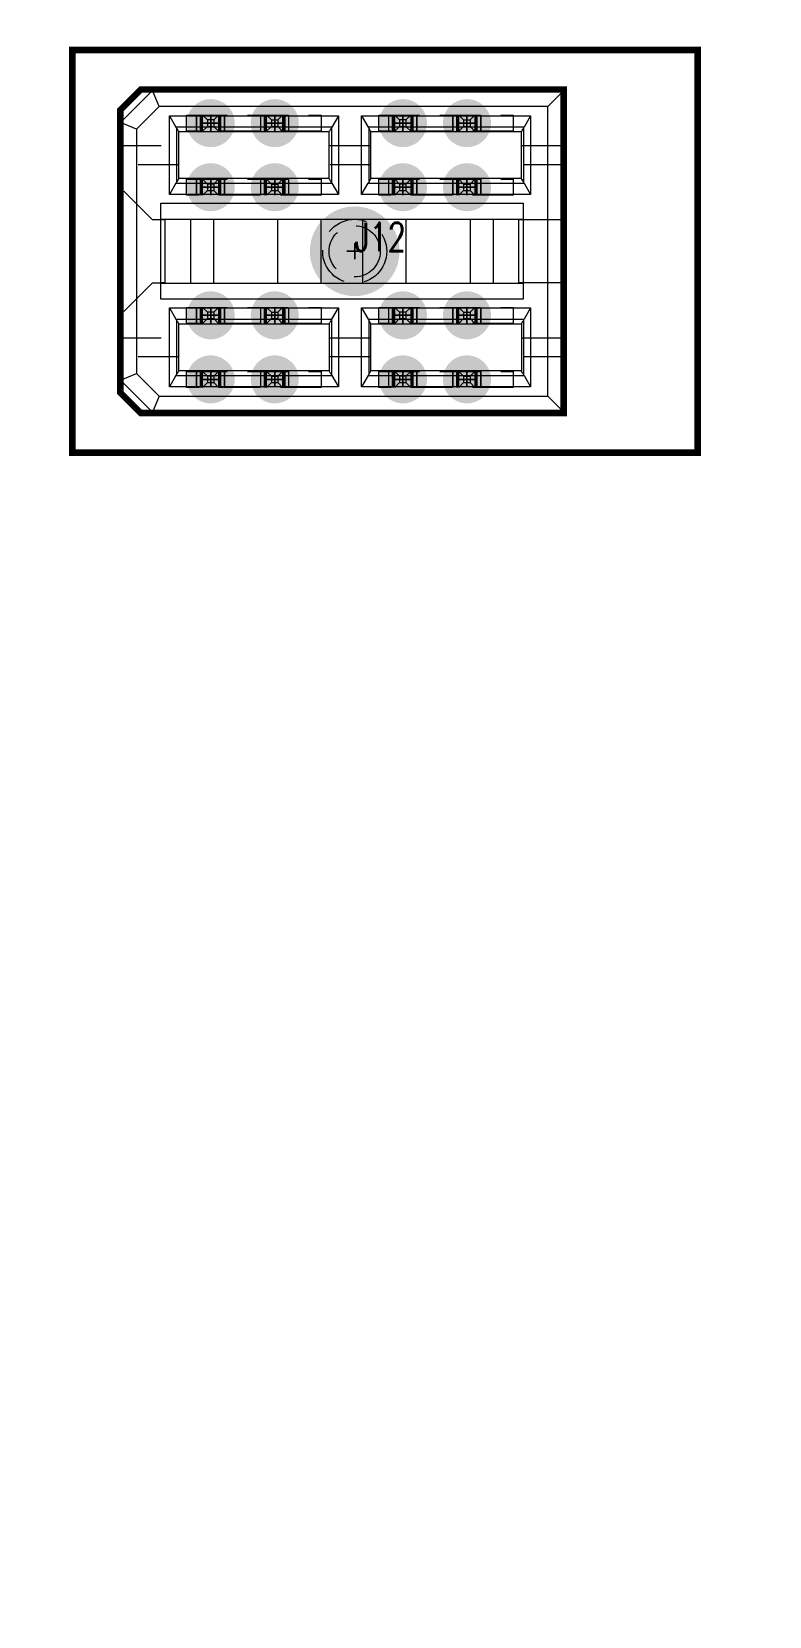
# Model space of a CAD drawing. Header units: millimetres. Extents: x 5 to 1395, y 5 to 415.
# Drawn here: x 1015.16 to 1038.19, y 180.68 to 230.16 of the extents above; entities that cross this region are included whole.
import ezdxf

# ---------------------------------------------------------------- set-up
doc = ezdxf.new("R2010")
doc.units = ezdxf.units.MM
doc.header["$PDSIZE"] = -1
doc.linetypes.add('HIDDEN', pattern=[1.905, 1.27, -0.635])
for name, color, linetype in [('DRIL_PLTE_THRU_01', 16, 'Continuous'), ('DRIL_PLTE_THRU_02', 146, 'Continuous'), ('DRIL_PLTE_THRU_03', 56, 'Continuous'), ('DRIL_PLTE_THRU_04', 216, 'Continuous'), ('DRIL_PLTE_THRU_05', 34, 'Continuous'), ('DRIL_PLTE_THRU_06', 96, 'Continuous'), ('DRIL_PLTE_THRU_07', 171, 'Continuous'), ('DRIL_PLTE_THRU_08', 176, 'Continuous'), ('DRIL_SYMBOL', 2, 'Continuous'), ('PADS_BOT', 5, 'Continuous'), ('PADS_INNER', 1, 'Continuous'), ('PADS_TOP', 1, 'Continuous'), ('PART_NAME_01', 1, 'Continuous'), ('PART_TOP_2DLINE_26', 5, 'Continuous'), ('PART_TOP_2DLINE_27', 5, 'Continuous')]:
    doc.layers.add(name, color=color, linetype=linetype)
doc.styles.add('W0$127', font='simplex', dxfattribs={"width": 0.75})
doc.dimstyles.new('ISO-25', dxfattribs={"dimtxt": 2.5, "dimasz": 2.5, "dimexe": 1.25, "dimexo": 0.625, "dimtad": 1, "dimtxsty": 'Standard', "dimcen": 2.5, "dimadec": 0, "dimazin": 0, "dimtfac": 1, "dimtmove": 0, "dimatfit": 3, "dimfxl": 0, "dimarcsym": 0})

# ---------------------------------------------------------------- blocks, each defined once
blk = doc.blocks.new('SMOOTH_0$2032')
at = {"const_width": 0.1016}
blk.add_lwpolyline([(-0.0508, 0, 1), (0.0508, 0, 1)], format="xyb", close=True, dxfattribs=at)
blk = doc.blocks.new('PART_BODY_TOP_3')
at = {"layer": 'PART_TOP_2DLINE_26', "const_width": 0.2032}
blk.add_lwpolyline([(-6.28701, 10.71), (6.28599, 10.71), (6.285992, -8.8138), (-6.287008, -8.8138)], close=True, dxfattribs=at)
at = {"layer": 'PART_TOP_2DLINE_27', "const_width": 0.2032}
blk.add_lwpolyline([(-5.05, -6.68), (-4.415, -7.315), (4.415, -7.315), (5.05, -6.68), (5.05, 6.525), (-5.05, 6.525)], close=True, dxfattribs=at)
at = {"layer": 'PART_TOP_2DLINE_26'}
for p in [(-6.28701, 10.71), (6.28599, 10.71), (-6.287008, -8.8138), (6.285992, -8.8138)]:
    blk.add_blockref('SMOOTH_0$2032', p, dxfattribs=at)
at = {"layer": 'PART_TOP_2DLINE_27'}
for p in [(-5.05, 6.525), (5.05, 6.525), (-5.05, -6.68), (5.05, -6.68), (-4.415, -7.315), (4.415, -7.315)]:
    blk.add_blockref('SMOOTH_0$2032', p, dxfattribs=at)
blk = doc.blocks.new('DRIL_SYMBOL_0$8')
at = {"layer": 'DRIL_SYMBOL', "const_width": 0.0508}
for points in [[(-0.254, 0), (0.254, 0)], [(0, -0.254), (0, 0.254)]]:
    blk.add_lwpolyline(points, dxfattribs=at)
blk = doc.blocks.new('DRIL_HOLE_0$8')
at = {"const_width": 0.4}
blk.add_lwpolyline([(-0.2, 0, 1), (0.2, 0, 1)], format="xyb", close=True, dxfattribs=at)
blk.add_blockref('DRIL_SYMBOL_0$8', (0, 0))
blk = doc.blocks.new('PAD_4')
at = {"const_width": 0.75}
blk.add_lwpolyline([(0, -0.375, 1), (0, 0.375, 1)], format="xyb", close=True, dxfattribs=at)
blk = doc.blocks.new('STK_TOP_174')
at = {"layer": 'DRIL_PLTE_THRU_01'}
blk.add_blockref('DRIL_HOLE_0$8', (0, 0), dxfattribs=at)
at = {"layer": 'DRIL_PLTE_THRU_02'}
blk.add_blockref('DRIL_HOLE_0$8', (0, 0), dxfattribs=at)
at = {"layer": 'DRIL_PLTE_THRU_03'}
blk.add_blockref('DRIL_HOLE_0$8', (0, 0), dxfattribs=at)
at = {"layer": 'DRIL_PLTE_THRU_04'}
blk.add_blockref('DRIL_HOLE_0$8', (0, 0), dxfattribs=at)
at = {"layer": 'DRIL_PLTE_THRU_05'}
blk.add_blockref('DRIL_HOLE_0$8', (0, 0), dxfattribs=at)
at = {"layer": 'DRIL_PLTE_THRU_06'}
blk.add_blockref('DRIL_HOLE_0$8', (0, 0), dxfattribs=at)
at = {"layer": 'DRIL_PLTE_THRU_07'}
blk.add_blockref('DRIL_HOLE_0$8', (0, 0), dxfattribs=at)
at = {"layer": 'DRIL_PLTE_THRU_08'}
blk.add_blockref('DRIL_HOLE_0$8', (0, 0), dxfattribs=at)
at = {"layer": 'PADS_BOT'}
blk.add_blockref('PAD_4', (0, 0), dxfattribs=at)
at = {"layer": 'PADS_INNER'}
blk.add_blockref('PAD_4', (0, 0), dxfattribs=at)
at = {"layer": 'PADS_TOP'}
blk.add_blockref('PAD_4', (0, 0), dxfattribs=at)
blk = doc.blocks.new('DRIL_SYMBOL_2$1')
at = {"layer": 'DRIL_SYMBOL', "const_width": 0.0508}
for points in [[(-0.254, 0), (0.254, 0)], [(0, -0.254), (0, 0.254)]]:
    blk.add_lwpolyline(points, dxfattribs=at)
blk = doc.blocks.new('DRIL_HOLE_2$1')
at = {"const_width": 1.05}
blk.add_lwpolyline([(-0.525, 0, 1), (0.525, 0, 1)], format="xyb", close=True, dxfattribs=at)
blk.add_blockref('DRIL_SYMBOL_2$1', (0, 0))
blk = doc.blocks.new('PAD_6')
at = {"const_width": 1.4}
blk.add_lwpolyline([(0, -0.7, 1), (0, 0.7, 1)], format="xyb", close=True, dxfattribs=at)
blk = doc.blocks.new('STK_TOP_175')
at = {"layer": 'DRIL_PLTE_THRU_01'}
blk.add_blockref('DRIL_HOLE_2$1', (0, 0), dxfattribs=at)
at = {"layer": 'DRIL_PLTE_THRU_02'}
blk.add_blockref('DRIL_HOLE_2$1', (0, 0), dxfattribs=at)
at = {"layer": 'DRIL_PLTE_THRU_03'}
blk.add_blockref('DRIL_HOLE_2$1', (0, 0), dxfattribs=at)
at = {"layer": 'DRIL_PLTE_THRU_04'}
blk.add_blockref('DRIL_HOLE_2$1', (0, 0), dxfattribs=at)
at = {"layer": 'DRIL_PLTE_THRU_05'}
blk.add_blockref('DRIL_HOLE_2$1', (0, 0), dxfattribs=at)
at = {"layer": 'DRIL_PLTE_THRU_06'}
blk.add_blockref('DRIL_HOLE_2$1', (0, 0), dxfattribs=at)
at = {"layer": 'DRIL_PLTE_THRU_07'}
blk.add_blockref('DRIL_HOLE_2$1', (0, 0), dxfattribs=at)
at = {"layer": 'DRIL_PLTE_THRU_08'}
blk.add_blockref('DRIL_HOLE_2$1', (0, 0), dxfattribs=at)
at = {"layer": 'PADS_BOT'}
blk.add_blockref('PAD_6', (0, 0), dxfattribs=at)
at = {"layer": 'PADS_INNER'}
blk.add_blockref('PAD_6', (0, 0), dxfattribs=at)
at = {"layer": 'PADS_TOP'}
blk.add_blockref('PAD_6', (0, 0), dxfattribs=at)
blk = doc.blocks.new('SYM_TOP_5')
for name, p in [('PART_BODY_TOP_3', (0, 0)), ('STK_TOP_174', (-4.001008, 3.5052)), ('STK_TOP_174', (-2.001012, 3.5052)), ('STK_TOP_174', (1.99898, 3.5052)), ('STK_TOP_174', (3.998976, 3.5052)), ('STK_TOP_174', (-4.001008, 1.505204)), ('STK_TOP_174', (-2.001012, 1.505204)), ('STK_TOP_174', (1.99898, 1.505204)), ('STK_TOP_174', (3.998976, 1.505204)), ('STK_TOP_175', (0, 0)), ('STK_TOP_174', (-4.001008, -2.494788)), ('STK_TOP_174', (-2.001012, -2.494788)), ('STK_TOP_174', (1.99898, -2.494788)), ('STK_TOP_174', (3.998976, -2.494788)), ('STK_TOP_174', (-4.001008, -4.494784)), ('STK_TOP_174', (-2.001012, -4.494784)), ('STK_TOP_174', (1.99898, -4.494784)), ('STK_TOP_174', (3.998976, -4.494784))]:
    blk.add_blockref(name, p)
blk = doc.blocks.new('PART_TOP_35')
blk.add_blockref('SYM_TOP_5', (0, 0))
at = {"layer": 'PART_NAME_01', "style": 'W0$127', "width": 0.75}
blk.add_text('J12', height=0.889, rotation=90, dxfattribs=at).set_placement((0, 0))
blk = doc.blocks.new('q')
at = {"rotation": 270}
blk.add_blockref('PART_TOP_35', (1025.245, 223.299), dxfattribs=at)
blk = doc.blocks.new('*D231')
at = {"color": 0, "lineweight": -2}
for p, q in [((969.595, 286.609), (969.595, 323.77)), ((1257.145, 181.679), (1257.145, 323.77)), ((1253.843, 322.77), (972.897, 322.77))]:
    blk.add_line(p, q, dxfattribs=at)
at = {"color": 0}
for points in [[(972.897, 323.321), (972.897, 322.22), (969.595, 322.77)], [(1253.843, 323.321), (1253.843, 322.22), (1257.145, 322.77)]]:
    blk.add_solid(points, dxfattribs=at)
at = {"layer": 'Defpoints', "color": 0}
for p in [(969.595, 322.77), (969.595, 285.609), (1257.145, 180.679)]:
    blk.add_point(p, dxfattribs=at)
at = {"color": 0, "insert": (1113.37, 326.336), "char_height": 3.5, "attachment_point": 5}
blk.add_mtext('287,550', dxfattribs=at)

msp = doc.modelspace()

# ---------------------------------------------------------------- linework, layer by layer
at = {"color": 7, "linetype": 'Continuous', "lineweight": 15}
for p, q in [((1018.9298, 228.3188), (1017.9298, 227.3188)), ((1019.1369, 227.8188), (1018.9298, 228.3188)), ((1031.7698, 228.3188), (1018.9298, 228.3188)), ((1031.7698, 228.3188), (1031.2698, 227.8188)), ((1031.7698, 218.2788), (1031.7698, 228.3188)), ((1018.4298, 227.1117), (1019.1369, 227.8188)), ((1031.2698, 227.8188), (1019.1369, 227.8188)), ((1031.2698, 218.7788), (1031.2698, 227.8188)), ((1017.9298, 219.2788), (1017.9298, 227.3188)), ((1018.4298, 227.1117), (1017.9298, 227.3188)), ((1018.4298, 227.1117), (1018.4298, 219.4859)), ((1019.4611, 225.0688), (1019.4611, 227.5288)), ((1019.4611, 227.5288), (1024.7385, 227.5288)), ((1019.4611, 227.5288), (1019.6653, 227.1752)), ((1024.5344, 227.1752), (1019.6653, 227.1752)), ((1019.6828, 227.1472), (1019.6828, 225.4503)), ((1024.5168, 227.1472), (1024.5168, 225.4503)), ((1024.7385, 227.5288), (1024.5344, 227.1752)), ((1024.7385, 227.5288), (1024.7385, 225.0688)), ((1025.4611, 227.5288), (1030.7385, 227.5288)), ((1025.4611, 225.0688), (1025.4611, 227.5288)), ((1025.4611, 227.5288), (1025.6653, 227.1752)), ((1030.5344, 227.1752), (1025.6653, 227.1752)), ((1025.6828, 227.1472), (1025.6828, 225.4503)), ((1030.5168, 227.1472), (1030.5168, 225.4503)), ((1030.7385, 227.5288), (1030.5344, 227.1752)), ((1030.7385, 227.5288), (1030.7385, 225.0688)), ((1019.7498, 225.5634), (1019.7498, 227.0342)), ((1024.4498, 227.0288), (1019.7498, 227.0288)), ((1024.4498, 225.5634), (1024.4498, 227.0342)), ((1025.7498, 225.5634), (1025.7498, 227.0342)), ((1030.4498, 227.0288), (1025.7498, 227.0288)), ((1030.4498, 225.5634), (1030.4498, 227.0342)), ((1019.6653, 225.4223), (1019.4611, 225.0688)), ((1019.6653, 225.4223), (1024.5344, 225.4223)), ((1024.4498, 225.5688), (1019.7498, 225.5688)), ((1024.5344, 225.4223), (1024.7385, 225.0688)), ((1025.4611, 225.0688), (1025.6653, 225.4223)), ((1025.6653, 225.4223), (1030.5344, 225.4223)), ((1030.4498, 225.5688), (1025.7498, 225.5688)), ((1030.5344, 225.4223), (1030.7385, 225.0688)), ((1019.1936, 224.7988), (1030.506, 224.7988)), ((1019.1936, 221.7988), (1019.1936, 224.7988)), ((1024.7385, 225.0688), (1019.4611, 225.0688)), ((1030.7385, 225.0688), (1025.4611, 225.0688)), ((1030.506, 224.7988), (1030.506, 221.7988)), ((1019.1936, 224.2988), (1030.506, 224.2988)), ((1019.3298, 224.2788), (1019.1936, 224.2788)), ((1019.3298, 224.2988), (1019.3298, 224.2788)), ((1019.3298, 222.3188), (1019.3298, 224.2788)), ((1020.1298, 222.2988), (1020.1298, 224.2988)), ((1020.8498, 222.2988), (1020.8498, 224.2988)), ((1022.8498, 222.2988), (1022.8498, 224.2988)), ((1024.1998, 222.2988), (1024.1998, 224.2988)), ((1025.4998, 222.2988), (1025.4998, 224.2988)), ((1026.8498, 222.2988), (1026.8498, 224.2988)), ((1028.8498, 224.2988), (1028.8498, 222.2988)), ((1029.5698, 224.2988), (1029.5698, 222.2988)), ((1030.3698, 224.2988), (1030.3698, 224.2788)), ((1030.506, 224.2788), (1030.3698, 224.2788)), ((1030.3698, 222.3188), (1030.3698, 224.2788)), ((1019.3298, 222.3188), (1019.1936, 222.3188)), ((1019.1936, 222.2988), (1030.506, 222.2988)), ((1019.3298, 222.3188), (1019.3298, 222.2988)), ((1030.3698, 222.3188), (1030.3698, 222.2988)), ((1030.506, 222.3188), (1030.3698, 222.3188)), ((1030.506, 221.7988), (1019.1936, 221.7988)), ((1019.4611, 221.5288), (1024.7385, 221.5288)), ((1019.4611, 219.0688), (1019.4611, 221.5288)), ((1019.4611, 221.5288), (1019.6653, 221.1752)), ((1019.6653, 221.1752), (1024.5344, 221.1752)), ((1024.5344, 221.1752), (1024.7385, 221.5288)), ((1024.7385, 221.5288), (1024.7385, 219.0688)), ((1025.4611, 221.5288), (1030.7385, 221.5288)), ((1025.4611, 219.0688), (1025.4611, 221.5288)), ((1025.4611, 221.5288), (1025.6653, 221.1752)), ((1025.6653, 221.1752), (1030.5344, 221.1752)), ((1030.7385, 221.5288), (1030.5344, 221.1752)), ((1030.7385, 221.5288), (1030.7385, 219.0688)), ((1019.6828, 221.1472), (1019.6828, 219.4503)), ((1019.7498, 219.5634), (1019.7498, 221.0342)), ((1019.7498, 221.0288), (1024.4498, 221.0288)), ((1024.4498, 221.0342), (1024.4498, 219.5634)), ((1024.5168, 221.1472), (1024.5168, 219.4503)), ((1025.6828, 221.1472), (1025.6828, 219.4503)), ((1025.7498, 219.5634), (1025.7498, 221.0342)), ((1025.7498, 221.0288), (1030.4498, 221.0288)), ((1030.4498, 221.0342), (1030.4498, 219.5634)), ((1030.5168, 221.1472), (1030.5168, 219.4503)), ((1017.9298, 219.2788), (1018.4298, 219.4859)), ((1018.9298, 218.2788), (1017.9298, 219.2788)), ((1018.4298, 219.4859), (1019.1369, 218.7788)), ((1019.6653, 219.4223), (1019.4611, 219.0688)), ((1019.6653, 219.4223), (1024.5344, 219.4223)), ((1024.4498, 219.5688), (1019.7498, 219.5688)), ((1024.5344, 219.4223), (1024.7385, 219.0688)), ((1025.6653, 219.4223), (1025.4611, 219.0688)), ((1025.6653, 219.4223), (1030.5344, 219.4223)), ((1030.4498, 219.5688), (1025.7498, 219.5688)), ((1030.5344, 219.4223), (1030.7385, 219.0688)), ((1019.1369, 218.7788), (1018.9298, 218.2788)), ((1019.1369, 218.7788), (1031.2698, 218.7788)), ((1024.7385, 219.0688), (1019.4611, 219.0688)), ((1030.7385, 219.0688), (1025.4611, 219.0688)), ((1031.7698, 218.2788), (1031.2698, 218.7788)), ((1031.7698, 218.2788), (1018.9298, 218.2788))]:
    msp.add_line(p, q, dxfattribs=at)
at = {"color": 7, "linetype": 'HIDDEN', "lineweight": 0}
for p, q in [((1019.9948, 227.0488), (1019.9948, 227.5488)), ((1019.9948, 227.5488), (1024.1948, 227.5488)), ((1020.3048, 227.5488), (1020.3048, 227.0488)), ((1020.3098, 227.0488), (1020.3098, 227.5488)), ((1020.4295, 227.0488), (1020.4295, 227.5488)), ((1020.4303, 227.5488), (1020.4303, 227.0488)), ((1020.4496, 227.5488), (1020.4496, 227.0488)), ((1020.4598, 227.0488), (1020.4598, 227.5488)), ((1020.4598, 227.0488), (1020.4598, 227.5488)), ((1020.4948, 227.0488), (1020.4948, 227.5488)), ((1020.4948, 227.5488), (1020.6448, 227.3988)), ((1020.4948, 227.0488), (1020.6448, 227.1988)), ((1020.8448, 227.3988), (1020.6448, 227.3988)), ((1020.6448, 227.3988), (1020.6448, 227.1988)), ((1020.6448, 227.1988), (1020.8448, 227.1988)), ((1020.9948, 227.5488), (1020.8448, 227.3988)), ((1020.8448, 227.3988), (1020.8448, 227.1988)), ((1020.8448, 227.1988), (1020.9948, 227.0488)), ((1020.9948, 227.5488), (1020.9948, 227.0488)), ((1021.0298, 227.5488), (1021.0298, 227.0488)), ((1021.0298, 227.5488), (1021.0298, 227.0488)), ((1021.0401, 227.5488), (1021.0401, 227.0488)), ((1021.0593, 227.0488), (1021.0593, 227.5488)), ((1021.0601, 227.5488), (1021.0601, 227.0488)), ((1021.1798, 227.5488), (1021.1798, 227.0488)), ((1021.1848, 227.0488), (1021.1848, 227.5488)), ((1022.3048, 227.5488), (1022.3048, 227.0488)), ((1022.3098, 227.0488), (1022.3098, 227.5488)), ((1022.4295, 227.0488), (1022.4295, 227.5488)), ((1022.4303, 227.5488), (1022.4303, 227.0488)), ((1022.4496, 227.5488), (1022.4496, 227.0488)), ((1022.4598, 227.0488), (1022.4598, 227.5488)), ((1022.4598, 227.0488), (1022.4598, 227.5488)), ((1022.4948, 227.0488), (1022.4948, 227.5488)), ((1022.4948, 227.5488), (1022.6448, 227.3988)), ((1022.6448, 227.1988), (1022.4948, 227.0488)), ((1022.6448, 227.3988), (1022.8448, 227.3988)), ((1022.6448, 227.3988), (1022.6448, 227.1988)), ((1022.6448, 227.1988), (1022.8448, 227.1988)), ((1022.8448, 227.3988), (1022.9948, 227.5488)), ((1022.8448, 227.3988), (1022.8448, 227.1988)), ((1022.8448, 227.1988), (1022.9948, 227.0488)), ((1022.9948, 227.5488), (1022.9948, 227.0488)), ((1023.0298, 227.5488), (1023.0298, 227.0488)), ((1023.0298, 227.5488), (1023.0298, 227.0488)), ((1023.0401, 227.5488), (1023.0401, 227.0488)), ((1023.0593, 227.0488), (1023.0593, 227.5488)), ((1023.0601, 227.5488), (1023.0601, 227.0488)), ((1023.1798, 227.5488), (1023.1798, 227.0488)), ((1023.1848, 227.0488), (1023.1848, 227.5488)), ((1024.1948, 227.5488), (1024.1948, 227.0488)), ((1025.9948, 227.0488), (1025.9948, 227.5488)), ((1025.9948, 227.5488), (1030.1948, 227.5488)), ((1026.3048, 227.5488), (1026.3048, 227.0488)), ((1026.3098, 227.0488), (1026.3098, 227.5488)), ((1026.4295, 227.0488), (1026.4295, 227.5488)), ((1026.4303, 227.5488), (1026.4303, 227.0488)), ((1026.4496, 227.5488), (1026.4496, 227.0488)), ((1026.4598, 227.0488), (1026.4598, 227.5488)), ((1026.4599, 227.0488), (1026.4599, 227.5488)), ((1026.4948, 227.0488), (1026.4948, 227.5488)), ((1026.4948, 227.5488), (1026.6448, 227.3988)), ((1026.4948, 227.0488), (1026.6448, 227.1988)), ((1026.6448, 227.3988), (1026.6448, 227.1988)), ((1026.8448, 227.3988), (1026.6448, 227.3988)), ((1026.6448, 227.1988), (1026.8448, 227.1988)), ((1026.9948, 227.5488), (1026.8448, 227.3988)), ((1026.8448, 227.3988), (1026.8448, 227.1988)), ((1026.8448, 227.1988), (1026.9948, 227.0488)), ((1026.9948, 227.5488), (1026.9948, 227.0488)), ((1027.0298, 227.5488), (1027.0298, 227.0488)), ((1027.0298, 227.5488), (1027.0298, 227.0488)), ((1027.0401, 227.5488), (1027.0401, 227.0488)), ((1027.0593, 227.0488), (1027.0593, 227.5488)), ((1027.0601, 227.5488), (1027.0601, 227.0488)), ((1027.1798, 227.5488), (1027.1798, 227.0488)), ((1027.1848, 227.0488), (1027.1848, 227.5488)), ((1028.3048, 227.5488), (1028.3048, 227.0488)), ((1028.3098, 227.0488), (1028.3098, 227.5488)), ((1028.4295, 227.0488), (1028.4295, 227.5488)), ((1028.4304, 227.5488), (1028.4304, 227.0488)), ((1028.4496, 227.5488), (1028.4496, 227.0488)), ((1028.4598, 227.0488), (1028.4598, 227.5488)), ((1028.4598, 227.0488), (1028.4598, 227.5488)), ((1028.4948, 227.0488), (1028.4948, 227.5488)), ((1028.4948, 227.5488), (1028.6448, 227.3988)), ((1028.6448, 227.1988), (1028.4948, 227.0488)), ((1028.6448, 227.3988), (1028.8448, 227.3988)), ((1028.6448, 227.3988), (1028.6448, 227.1988)), ((1028.6448, 227.1988), (1028.8448, 227.1988)), ((1028.8448, 227.3988), (1028.9948, 227.5488)), ((1028.8448, 227.3988), (1028.8448, 227.1988)), ((1028.8448, 227.1988), (1028.9948, 227.0488)), ((1028.9948, 227.5488), (1028.9948, 227.0488)), ((1029.0298, 227.5488), (1029.0298, 227.0488)), ((1029.0298, 227.5488), (1029.0298, 227.0488)), ((1029.0401, 227.5488), (1029.0401, 227.0488)), ((1029.0593, 227.0488), (1029.0593, 227.5488)), ((1029.0601, 227.5488), (1029.0601, 227.0488)), ((1029.1798, 227.5488), (1029.1798, 227.0488)), ((1029.1848, 227.0488), (1029.1848, 227.5488)), ((1030.1948, 227.5488), (1030.1948, 227.0488)), ((1024.1948, 227.0488), (1019.9948, 227.0488)), ((1030.1948, 227.0488), (1025.9948, 227.0488)), ((1017.9298, 226.5988), (1019.7498, 226.5988)), ((1024.4498, 226.5988), (1025.7498, 226.5988)), ((1030.4498, 226.5988), (1031.7698, 226.5988)), ((1019.7498, 225.9988), (1017.9298, 225.9988)), ((1025.7498, 225.9988), (1024.4498, 225.9988)), ((1031.7698, 225.9988), (1030.4498, 225.9988)), ((1018.9298, 224.2788), (1017.9298, 225.2788)), ((1019.9948, 225.0488), (1019.9948, 225.5488)), ((1019.9948, 225.5488), (1024.1948, 225.5488)), ((1020.3048, 225.5488), (1020.3048, 225.0488)), ((1020.3098, 225.0488), (1020.3098, 225.5488)), ((1020.4295, 225.0488), (1020.4295, 225.5488)), ((1020.4303, 225.5488), (1020.4303, 225.0488)), ((1020.4496, 225.5488), (1020.4496, 225.0488)), ((1020.4598, 225.0488), (1020.4598, 225.5488)), ((1020.4598, 225.0488), (1020.4598, 225.5488)), ((1020.4948, 225.0488), (1020.4948, 225.5488)), ((1020.4948, 225.5488), (1020.6448, 225.3988)), ((1020.4948, 225.0488), (1020.6448, 225.1988)), ((1020.6448, 225.3988), (1020.6448, 225.1988)), ((1020.8448, 225.3988), (1020.6448, 225.3988)), ((1020.6448, 225.1988), (1020.8448, 225.1988)), ((1020.9948, 225.5488), (1020.8448, 225.3988)), ((1020.8448, 225.3988), (1020.8448, 225.1988)), ((1020.8448, 225.1988), (1020.9948, 225.0488)), ((1020.9948, 225.5488), (1020.9948, 225.0488)), ((1021.0298, 225.5488), (1021.0298, 225.0488)), ((1021.0298, 225.5488), (1021.0298, 225.0488)), ((1021.0401, 225.5488), (1021.0401, 225.0488)), ((1021.0593, 225.0488), (1021.0593, 225.5488)), ((1021.0601, 225.5488), (1021.0601, 225.0488)), ((1021.1798, 225.5488), (1021.1798, 225.0488)), ((1021.1848, 225.0488), (1021.1848, 225.5488)), ((1022.3048, 225.5488), (1022.3048, 225.0488)), ((1022.3098, 225.0488), (1022.3098, 225.5488)), ((1022.4295, 225.0488), (1022.4295, 225.5488)), ((1022.4303, 225.5488), (1022.4303, 225.0488)), ((1022.4496, 225.5488), (1022.4496, 225.0488)), ((1022.4598, 225.0488), (1022.4598, 225.5488)), ((1022.4598, 225.0488), (1022.4598, 225.5488)), ((1022.4948, 225.0488), (1022.4948, 225.5488)), ((1022.4948, 225.5488), (1022.6448, 225.3988)), ((1022.6448, 225.1988), (1022.4948, 225.0488)), ((1022.6448, 225.3988), (1022.8448, 225.3988)), ((1022.6448, 225.3988), (1022.6448, 225.1988)), ((1022.6448, 225.1988), (1022.8448, 225.1988)), ((1022.8448, 225.3988), (1022.9948, 225.5488)), ((1022.8448, 225.3988), (1022.8448, 225.1988)), ((1022.8448, 225.1988), (1022.9948, 225.0488)), ((1022.9948, 225.5488), (1022.9948, 225.0488)), ((1023.0298, 225.5488), (1023.0298, 225.0488)), ((1023.0298, 225.5488), (1023.0298, 225.0488)), ((1023.0401, 225.5488), (1023.0401, 225.0488)), ((1023.0593, 225.0488), (1023.0593, 225.5488)), ((1023.0601, 225.5488), (1023.0601, 225.0488)), ((1023.1798, 225.5488), (1023.1798, 225.0488)), ((1023.1848, 225.0488), (1023.1848, 225.5488)), ((1024.1948, 225.5488), (1024.1948, 225.0488)), ((1025.9948, 225.0488), (1025.9948, 225.5488)), ((1025.9948, 225.5488), (1030.1948, 225.5488)), ((1026.3048, 225.5488), (1026.3048, 225.0488)), ((1026.3098, 225.0488), (1026.3098, 225.5488)), ((1026.4295, 225.0488), (1026.4295, 225.5488)), ((1026.4303, 225.5488), (1026.4303, 225.0488)), ((1026.4496, 225.5488), (1026.4496, 225.0488)), ((1026.4598, 225.0488), (1026.4598, 225.5488)), ((1026.4599, 225.0488), (1026.4599, 225.5488)), ((1026.4948, 225.0488), (1026.4948, 225.5488)), ((1026.4948, 225.5488), (1026.6448, 225.3988)), ((1026.4948, 225.0488), (1026.6448, 225.1988)), ((1026.8448, 225.3988), (1026.6448, 225.3988)), ((1026.6448, 225.3988), (1026.6448, 225.1988)), ((1026.6448, 225.1988), (1026.8448, 225.1988)), ((1026.9948, 225.5488), (1026.8448, 225.3988)), ((1026.8448, 225.3988), (1026.8448, 225.1988)), ((1026.8448, 225.1988), (1026.9948, 225.0488)), ((1026.9948, 225.5488), (1026.9948, 225.0488)), ((1027.0298, 225.5488), (1027.0298, 225.0488)), ((1027.0298, 225.5488), (1027.0298, 225.0488)), ((1027.0401, 225.5488), (1027.0401, 225.0488)), ((1027.0593, 225.0488), (1027.0593, 225.5488)), ((1027.0601, 225.5488), (1027.0601, 225.0488)), ((1027.1798, 225.5488), (1027.1798, 225.0488)), ((1027.1848, 225.0488), (1027.1848, 225.5488)), ((1028.3048, 225.5488), (1028.3048, 225.0488)), ((1028.3098, 225.0488), (1028.3098, 225.5488)), ((1028.4295, 225.0488), (1028.4295, 225.5488)), ((1028.4304, 225.5488), (1028.4304, 225.0488)), ((1028.4496, 225.5488), (1028.4496, 225.0488)), ((1028.4598, 225.0488), (1028.4598, 225.5488)), ((1028.4598, 225.0488), (1028.4598, 225.5488)), ((1028.4948, 225.0488), (1028.4948, 225.5488)), ((1028.4948, 225.5488), (1028.6448, 225.3988)), ((1028.6448, 225.1988), (1028.4948, 225.0488)), ((1028.6448, 225.3988), (1028.8448, 225.3988)), ((1028.6448, 225.3988), (1028.6448, 225.1988)), ((1028.6448, 225.1988), (1028.8448, 225.1988)), ((1028.8448, 225.3988), (1028.9948, 225.5488)), ((1028.8448, 225.3988), (1028.8448, 225.1988)), ((1028.8448, 225.1988), (1028.9948, 225.0488)), ((1028.9948, 225.5488), (1028.9948, 225.0488)), ((1029.0298, 225.5488), (1029.0298, 225.0488)), ((1029.0298, 225.5488), (1029.0298, 225.0488)), ((1029.0401, 225.5488), (1029.0401, 225.0488)), ((1029.0593, 225.0488), (1029.0593, 225.5488)), ((1029.0601, 225.5488), (1029.0601, 225.0488)), ((1029.1798, 225.5488), (1029.1798, 225.0488)), ((1029.1848, 225.0488), (1029.1848, 225.5488)), ((1030.1948, 225.5488), (1030.1948, 225.0488)), ((1024.1948, 225.0488), (1019.9948, 225.0488)), ((1030.1948, 225.0488), (1025.9948, 225.0488)), ((1019.1936, 224.2788), (1018.9298, 224.2788)), ((1031.7698, 224.2788), (1030.506, 224.2788)), ((1018.9298, 222.3188), (1017.9298, 221.3188)), ((1018.9298, 222.3188), (1019.1936, 222.3188)), ((1031.7698, 222.3188), (1030.506, 222.3188)), ((1019.9948, 221.0488), (1019.9948, 221.5488)), ((1019.9948, 221.5488), (1024.1948, 221.5488)), ((1020.3048, 221.5488), (1020.3048, 221.0488)), ((1020.3098, 221.0488), (1020.3098, 221.5488)), ((1020.4295, 221.0488), (1020.4295, 221.5488)), ((1020.4303, 221.5488), (1020.4303, 221.0488)), ((1020.4496, 221.5488), (1020.4496, 221.0488)), ((1020.4598, 221.0488), (1020.4598, 221.5488)), ((1020.4598, 221.0488), (1020.4598, 221.5488)), ((1020.4948, 221.0488), (1020.4948, 221.5488)), ((1020.4948, 221.5488), (1020.6448, 221.3988)), ((1020.4948, 221.0488), (1020.6448, 221.1988)), ((1020.8448, 221.3988), (1020.6448, 221.3988)), ((1020.6448, 221.3988), (1020.6448, 221.1988)), ((1020.6448, 221.1988), (1020.8448, 221.1988)), ((1020.9948, 221.5488), (1020.8448, 221.3988)), ((1020.8448, 221.3988), (1020.8448, 221.1988)), ((1020.8448, 221.1988), (1020.9948, 221.0488)), ((1020.9948, 221.5488), (1020.9948, 221.0488)), ((1021.0298, 221.5488), (1021.0298, 221.0488)), ((1021.0298, 221.5488), (1021.0298, 221.0488)), ((1021.0401, 221.5488), (1021.0401, 221.0488)), ((1021.0593, 221.0488), (1021.0593, 221.5488)), ((1021.0601, 221.5488), (1021.0601, 221.0488)), ((1021.1798, 221.5488), (1021.1798, 221.0488)), ((1021.1848, 221.0488), (1021.1848, 221.5488)), ((1022.3048, 221.5488), (1022.3048, 221.0488)), ((1022.3098, 221.0488), (1022.3098, 221.5488)), ((1022.4295, 221.0488), (1022.4295, 221.5488)), ((1022.4303, 221.5488), (1022.4303, 221.0488)), ((1022.4496, 221.5488), (1022.4496, 221.0488)), ((1022.4598, 221.0488), (1022.4598, 221.5488)), ((1022.4598, 221.0488), (1022.4598, 221.5488)), ((1022.4948, 221.0488), (1022.4948, 221.5488)), ((1022.4948, 221.5488), (1022.6448, 221.3988)), ((1022.6448, 221.1988), (1022.4948, 221.0488)), ((1022.6448, 221.3988), (1022.8448, 221.3988)), ((1022.6448, 221.3988), (1022.6448, 221.1988)), ((1022.6448, 221.1988), (1022.8448, 221.1988)), ((1022.8448, 221.3988), (1022.9948, 221.5488)), ((1022.8448, 221.3988), (1022.8448, 221.1988)), ((1022.8448, 221.1988), (1022.9948, 221.0488)), ((1022.9948, 221.5488), (1022.9948, 221.0488)), ((1023.0298, 221.5488), (1023.0298, 221.0488)), ((1023.0298, 221.5488), (1023.0298, 221.0488)), ((1023.0401, 221.5488), (1023.0401, 221.0488)), ((1023.0593, 221.0488), (1023.0593, 221.5488)), ((1023.0601, 221.5488), (1023.0601, 221.0488)), ((1023.1798, 221.5488), (1023.1798, 221.0488)), ((1023.1848, 221.0488), (1023.1848, 221.5488)), ((1024.1948, 221.5488), (1024.1948, 221.0488)), ((1025.9948, 221.0488), (1025.9948, 221.5488)), ((1025.9948, 221.5488), (1030.1948, 221.5488)), ((1026.3048, 221.5488), (1026.3048, 221.0488)), ((1026.3098, 221.0488), (1026.3098, 221.5488)), ((1026.4295, 221.0488), (1026.4295, 221.5488)), ((1026.4303, 221.5488), (1026.4303, 221.0488)), ((1026.4496, 221.5488), (1026.4496, 221.0488)), ((1026.4598, 221.0488), (1026.4598, 221.5488)), ((1026.4599, 221.0488), (1026.4599, 221.5488)), ((1026.4948, 221.0488), (1026.4948, 221.5488)), ((1026.4948, 221.5488), (1026.6448, 221.3988)), ((1026.4948, 221.0488), (1026.6448, 221.1988)), ((1026.6448, 221.3988), (1026.6448, 221.1988)), ((1026.8448, 221.3988), (1026.6448, 221.3988)), ((1026.6448, 221.1988), (1026.8448, 221.1988)), ((1026.9948, 221.5488), (1026.8448, 221.3988)), ((1026.8448, 221.3988), (1026.8448, 221.1988)), ((1026.8448, 221.1988), (1026.9948, 221.0488)), ((1026.9948, 221.5488), (1026.9948, 221.0488)), ((1027.0298, 221.5488), (1027.0298, 221.0488)), ((1027.0298, 221.5488), (1027.0298, 221.0488)), ((1027.0401, 221.5488), (1027.0401, 221.0488)), ((1027.0593, 221.0488), (1027.0593, 221.5488)), ((1027.0601, 221.5488), (1027.0601, 221.0488)), ((1027.1798, 221.5488), (1027.1798, 221.0488)), ((1027.1848, 221.0488), (1027.1848, 221.5488)), ((1028.3048, 221.5488), (1028.3048, 221.0488)), ((1028.3098, 221.0488), (1028.3098, 221.5488)), ((1028.4295, 221.0488), (1028.4295, 221.5488)), ((1028.4304, 221.5488), (1028.4304, 221.0488)), ((1028.4496, 221.5488), (1028.4496, 221.0488)), ((1028.4598, 221.0488), (1028.4598, 221.5488)), ((1028.4598, 221.0488), (1028.4598, 221.5488)), ((1028.4948, 221.0488), (1028.4948, 221.5488)), ((1028.4948, 221.5488), (1028.6448, 221.3988)), ((1028.6448, 221.1988), (1028.4948, 221.0488)), ((1028.6448, 221.3988), (1028.8448, 221.3988)), ((1028.6448, 221.3988), (1028.6448, 221.1988)), ((1028.6448, 221.1988), (1028.8448, 221.1988)), ((1028.8448, 221.3988), (1028.9948, 221.5488)), ((1028.8448, 221.3988), (1028.8448, 221.1988)), ((1028.8448, 221.1988), (1028.9948, 221.0488)), ((1028.9948, 221.5488), (1028.9948, 221.0488)), ((1029.0298, 221.5488), (1029.0298, 221.0488)), ((1029.0298, 221.5488), (1029.0298, 221.0488)), ((1029.0401, 221.5488), (1029.0401, 221.0488)), ((1029.0593, 221.0488), (1029.0593, 221.5488)), ((1029.0601, 221.5488), (1029.0601, 221.0488)), ((1029.1798, 221.5488), (1029.1798, 221.0488)), ((1029.1848, 221.0488), (1029.1848, 221.5488)), ((1030.1948, 221.5488), (1030.1948, 221.0488)), ((1024.1948, 221.0488), (1019.9948, 221.0488)), ((1030.1948, 221.0488), (1025.9948, 221.0488)), ((1017.9298, 220.5988), (1019.7498, 220.5988)), ((1024.4498, 220.5988), (1025.7498, 220.5988)), ((1030.4498, 220.5988), (1031.7698, 220.5988)), ((1019.7498, 219.9988), (1017.9298, 219.9988)), ((1025.7498, 219.9988), (1024.4498, 219.9988)), ((1031.7698, 219.9988), (1030.4498, 219.9988)), ((1019.9948, 219.0488), (1019.9948, 219.5488)), ((1019.9948, 219.5488), (1024.1948, 219.5488)), ((1020.3048, 219.5488), (1020.3048, 219.0488)), ((1020.3098, 219.0488), (1020.3098, 219.5488)), ((1020.4295, 219.0488), (1020.4295, 219.5488)), ((1020.4303, 219.5488), (1020.4303, 219.0488)), ((1020.4496, 219.5488), (1020.4496, 219.0488)), ((1020.4598, 219.0488), (1020.4598, 219.5488)), ((1020.4598, 219.0488), (1020.4598, 219.5488)), ((1020.4948, 219.0488), (1020.4948, 219.5488)), ((1020.4948, 219.5488), (1020.6448, 219.3988)), ((1020.4948, 219.0488), (1020.6448, 219.1988)), ((1020.8448, 219.3988), (1020.6448, 219.3988)), ((1020.6448, 219.3988), (1020.6448, 219.1988)), ((1020.6448, 219.1988), (1020.8448, 219.1988)), ((1020.9948, 219.5488), (1020.8448, 219.3988)), ((1020.8448, 219.3988), (1020.8448, 219.1988)), ((1020.8448, 219.1988), (1020.9948, 219.0488)), ((1020.9948, 219.5488), (1020.9948, 219.0488)), ((1021.0298, 219.5488), (1021.0298, 219.0488)), ((1021.0298, 219.5488), (1021.0298, 219.0488)), ((1021.0401, 219.5488), (1021.0401, 219.0488)), ((1021.0593, 219.0488), (1021.0593, 219.5488)), ((1021.0601, 219.5488), (1021.0601, 219.0488)), ((1021.1798, 219.5488), (1021.1798, 219.0488)), ((1021.1848, 219.0488), (1021.1848, 219.5488)), ((1022.3048, 219.5488), (1022.3048, 219.0488)), ((1022.3098, 219.0488), (1022.3098, 219.5488)), ((1022.4295, 219.0488), (1022.4295, 219.5488)), ((1022.4303, 219.5488), (1022.4303, 219.0488)), ((1022.4496, 219.5488), (1022.4496, 219.0488)), ((1022.4598, 219.0488), (1022.4598, 219.5488)), ((1022.4598, 219.0488), (1022.4598, 219.5488)), ((1022.4948, 219.0488), (1022.4948, 219.5488)), ((1022.4948, 219.5488), (1022.6448, 219.3988)), ((1022.6448, 219.1988), (1022.4948, 219.0488)), ((1022.6448, 219.3988), (1022.8448, 219.3988)), ((1022.6448, 219.3988), (1022.6448, 219.1988)), ((1022.6448, 219.1988), (1022.8448, 219.1988)), ((1022.8448, 219.3988), (1022.9948, 219.5488)), ((1022.8448, 219.3988), (1022.8448, 219.1988)), ((1022.8448, 219.1988), (1022.9948, 219.0488)), ((1022.9948, 219.5488), (1022.9948, 219.0488)), ((1023.0298, 219.5488), (1023.0298, 219.0488)), ((1023.0298, 219.5488), (1023.0298, 219.0488)), ((1023.0401, 219.5488), (1023.0401, 219.0488)), ((1023.0593, 219.0488), (1023.0593, 219.5488)), ((1023.0601, 219.5488), (1023.0601, 219.0488)), ((1023.1798, 219.5488), (1023.1798, 219.0488)), ((1023.1848, 219.0488), (1023.1848, 219.5488)), ((1024.1948, 219.5488), (1024.1948, 219.0488)), ((1025.9948, 219.0488), (1025.9948, 219.5488)), ((1025.9948, 219.5488), (1030.1948, 219.5488)), ((1026.3048, 219.5488), (1026.3048, 219.0488)), ((1026.3098, 219.0488), (1026.3098, 219.5488)), ((1026.4295, 219.0488), (1026.4295, 219.5488)), ((1026.4303, 219.5488), (1026.4303, 219.0488)), ((1026.4496, 219.5488), (1026.4496, 219.0488)), ((1026.4598, 219.0488), (1026.4598, 219.5488)), ((1026.4599, 219.0488), (1026.4599, 219.5488)), ((1026.4948, 219.0488), (1026.4948, 219.5488)), ((1026.4948, 219.5488), (1026.6448, 219.3988)), ((1026.4948, 219.0488), (1026.6448, 219.1988)), ((1026.6448, 219.3988), (1026.6448, 219.1988)), ((1026.8448, 219.3988), (1026.6448, 219.3988)), ((1026.6448, 219.1988), (1026.8448, 219.1988)), ((1026.9948, 219.5488), (1026.8448, 219.3988)), ((1026.8448, 219.3988), (1026.8448, 219.1988)), ((1026.8448, 219.1988), (1026.9948, 219.0488)), ((1026.9948, 219.5488), (1026.9948, 219.0488)), ((1027.0298, 219.5488), (1027.0298, 219.0488)), ((1027.0298, 219.5488), (1027.0298, 219.0488)), ((1027.0401, 219.5488), (1027.0401, 219.0488)), ((1027.0593, 219.0488), (1027.0593, 219.5488)), ((1027.0601, 219.5488), (1027.0601, 219.0488)), ((1027.1798, 219.5488), (1027.1798, 219.0488)), ((1027.1848, 219.0488), (1027.1848, 219.5488)), ((1028.3048, 219.5488), (1028.3048, 219.0488)), ((1028.3098, 219.0488), (1028.3098, 219.5488)), ((1028.4295, 219.0488), (1028.4295, 219.5488)), ((1028.4304, 219.5488), (1028.4304, 219.0488)), ((1028.4496, 219.5488), (1028.4496, 219.0488)), ((1028.4598, 219.0488), (1028.4598, 219.5488)), ((1028.4598, 219.0488), (1028.4598, 219.5488)), ((1028.4948, 219.0488), (1028.4948, 219.5488)), ((1028.4948, 219.5488), (1028.6448, 219.3988)), ((1028.6448, 219.1988), (1028.4948, 219.0488)), ((1028.6448, 219.3988), (1028.8448, 219.3988)), ((1028.6448, 219.3988), (1028.6448, 219.1988)), ((1028.6448, 219.1988), (1028.8448, 219.1988)), ((1028.8448, 219.3988), (1028.9948, 219.5488)), ((1028.8448, 219.3988), (1028.8448, 219.1988)), ((1028.8448, 219.1988), (1028.9948, 219.0488)), ((1028.9948, 219.5488), (1028.9948, 219.0488)), ((1029.0298, 219.5488), (1029.0298, 219.0488)), ((1029.0298, 219.5488), (1029.0298, 219.0488)), ((1029.0401, 219.5488), (1029.0401, 219.0488)), ((1029.0593, 219.0488), (1029.0593, 219.5488)), ((1029.0601, 219.5488), (1029.0601, 219.0488)), ((1029.1798, 219.5488), (1029.1798, 219.0488)), ((1029.1848, 219.0488), (1029.1848, 219.5488)), ((1030.1948, 219.5488), (1030.1948, 219.0488)), ((1024.1948, 219.0488), (1019.9948, 219.0488)), ((1030.1948, 219.0488), (1025.9948, 219.0488))]:
    msp.add_line(p, q, dxfattribs=at)
for radius in [1, 0.8]:
    msp.add_circle((1025.2448, 223.2988), radius, dxfattribs=at)
at = {"color": 7, "linetype": 'Continuous', "lineweight": 15}
for centre, start_param, end_param in [((1019.8694, 227.5288), 2.3561945, 2.4389137), ((1024.3302, 227.5288), 3.8442716, 3.9269908), ((1025.8694, 227.5288), 2.3561945, 2.4389137), ((1030.3302, 227.5288), 3.8442716, 3.9269908), ((1019.8694, 225.0688), 0.702679, 0.7853982), ((1024.3302, 225.0688), 5.4977871, 5.5805063), ((1025.8694, 225.0688), 0.702679, 0.7853982), ((1030.3302, 225.0688), 5.4977871, 5.5805063), ((1019.8694, 221.5288), 2.3561945, 2.4389137), ((1024.3302, 221.5288), 3.8442716, 3.9269908), ((1025.8694, 221.5288), 2.3561945, 2.4389137), ((1030.3302, 221.5288), 3.8442716, 3.9269908), ((1019.8694, 219.0688), 0.702679, 0.7853982), ((1024.3302, 219.0688), 5.4977871, 5.5805063), ((1025.8694, 219.0688), 0.702679, 0.7853982), ((1030.3302, 219.0688), 5.4977871, 5.5805063)]:
    msp.add_ellipse(centre, major_axis=(0, 0.5), ratio=0.5773503, start_param=start_param, end_param=end_param, dxfattribs=at)
for points, knots in [([(1019.7498, 227.0342), (1019.7461, 227.0448), (1019.7384, 227.0664), (1019.7015, 227.12), (1019.6828, 227.1472)], [0, 0, 0, 0, 0.4931701, 1, 1, 1, 1]), ([(1024.5168, 227.1472), (1024.4984, 227.1205), (1024.4615, 227.0668), (1024.4537, 227.0451), (1024.4498, 227.0342)], [0, 0, 0, 0, 0.4978244, 1, 1, 1, 1]), ([(1025.7498, 227.0342), (1025.746, 227.0448), (1025.7384, 227.0664), (1025.7015, 227.12), (1025.6828, 227.1472)], [0, 0, 0, 0, 0.4931701, 1, 1, 1, 1]), ([(1030.5168, 227.1472), (1030.4984, 227.1205), (1030.4615, 227.0668), (1030.4537, 227.0451), (1030.4498, 227.0342)], [0, 0, 0, 0, 0.4978244, 1, 1, 1, 1]), ([(1019.6828, 225.4503), (1019.7012, 225.4771), (1019.7381, 225.5308), (1019.7459, 225.5525), (1019.7498, 225.5634)], [0, 0, 0, 0, 0.4978244, 1, 1, 1, 1]), ([(1024.4498, 225.5634), (1024.4536, 225.5528), (1024.4612, 225.5312), (1024.4981, 225.4775), (1024.5168, 225.4503)], [0, 0, 0, 0, 0.4931701, 1, 1, 1, 1]), ([(1025.6828, 225.4503), (1025.7012, 225.4771), (1025.7381, 225.5308), (1025.7459, 225.5525), (1025.7498, 225.5634)], [0, 0, 0, 0, 0.4978244, 1, 1, 1, 1]), ([(1030.4498, 225.5634), (1030.4536, 225.5528), (1030.4612, 225.5312), (1030.4981, 225.4775), (1030.5168, 225.4503)], [0, 0, 0, 0, 0.4931701, 1, 1, 1, 1]), ([(1019.6828, 221.1472), (1019.7012, 221.1205), (1019.7381, 221.0668), (1019.7459, 221.0451), (1019.7498, 221.0342)], [0, 0, 0, 0, 0.4978207, 1, 1, 1, 1]), ([(1024.4498, 221.0342), (1024.4536, 221.0448), (1024.4612, 221.0664), (1024.4981, 221.12), (1024.5168, 221.1472)], [0, 0, 0, 0, 0.4931738, 1, 1, 1, 1]), ([(1025.7498, 221.0342), (1025.746, 221.0448), (1025.7384, 221.0664), (1025.7015, 221.12), (1025.6828, 221.1472)], [0, 0, 0, 0, 0.4931738, 1, 1, 1, 1]), ([(1030.5168, 221.1472), (1030.4984, 221.1205), (1030.4615, 221.0668), (1030.4537, 221.0451), (1030.4498, 221.0342)], [0, 0, 0, 0, 0.4978207, 1, 1, 1, 1]), ([(1019.6828, 219.4503), (1019.7012, 219.4771), (1019.7381, 219.5308), (1019.7459, 219.5525), (1019.7498, 219.5634)], [0, 0, 0, 0, 0.4978244, 1, 1, 1, 1]), ([(1024.5168, 219.4503), (1024.4984, 219.4771), (1024.4615, 219.5308), (1024.4537, 219.5525), (1024.4498, 219.5634)], [0, 0, 0, 0, 0.4978244, 1, 1, 1, 1]), ([(1025.6828, 219.4503), (1025.7012, 219.4771), (1025.7381, 219.5308), (1025.7459, 219.5525), (1025.7498, 219.5634)], [0, 0, 0, 0, 0.4978244, 1, 1, 1, 1]), ([(1030.5168, 219.4503), (1030.4984, 219.4771), (1030.4615, 219.5308), (1030.4537, 219.5525), (1030.4498, 219.5634)], [0, 0, 0, 0, 0.4978244, 1, 1, 1, 1])]:
    msp.add_open_spline(points, degree=3, knots=knots, dxfattribs=at)

# ---------------------------------------------------------------- block references
msp.add_blockref('q', (0, 0))

# ---------------------------------------------------------------- dimensions: what is measured, and where the dimension line sits
dim = msp.add_linear_dim(base=(969.5948, 322.7702), p1=(1257.1448, 180.6788), p2=(969.5948, 285.6088), dimstyle='ISO-25', override={"dimtxt": 3.5, "dimasz": 3.302, "dimexe": 1, "dimexo": 1, "dimgap": 1.524, "dimtih": 1, "dimtoh": 1, "dimdec": 3, "dimzin": 0, "dimadec": 2, "dimtdec": 3, "dimtzin": 0})
dim.commit()
dim.dimension.update_dxf_attribs({"geometry": '*D231', "text_midpoint": (1113.3698, 326.3359)})

doc.saveas('drawing.dxf')
